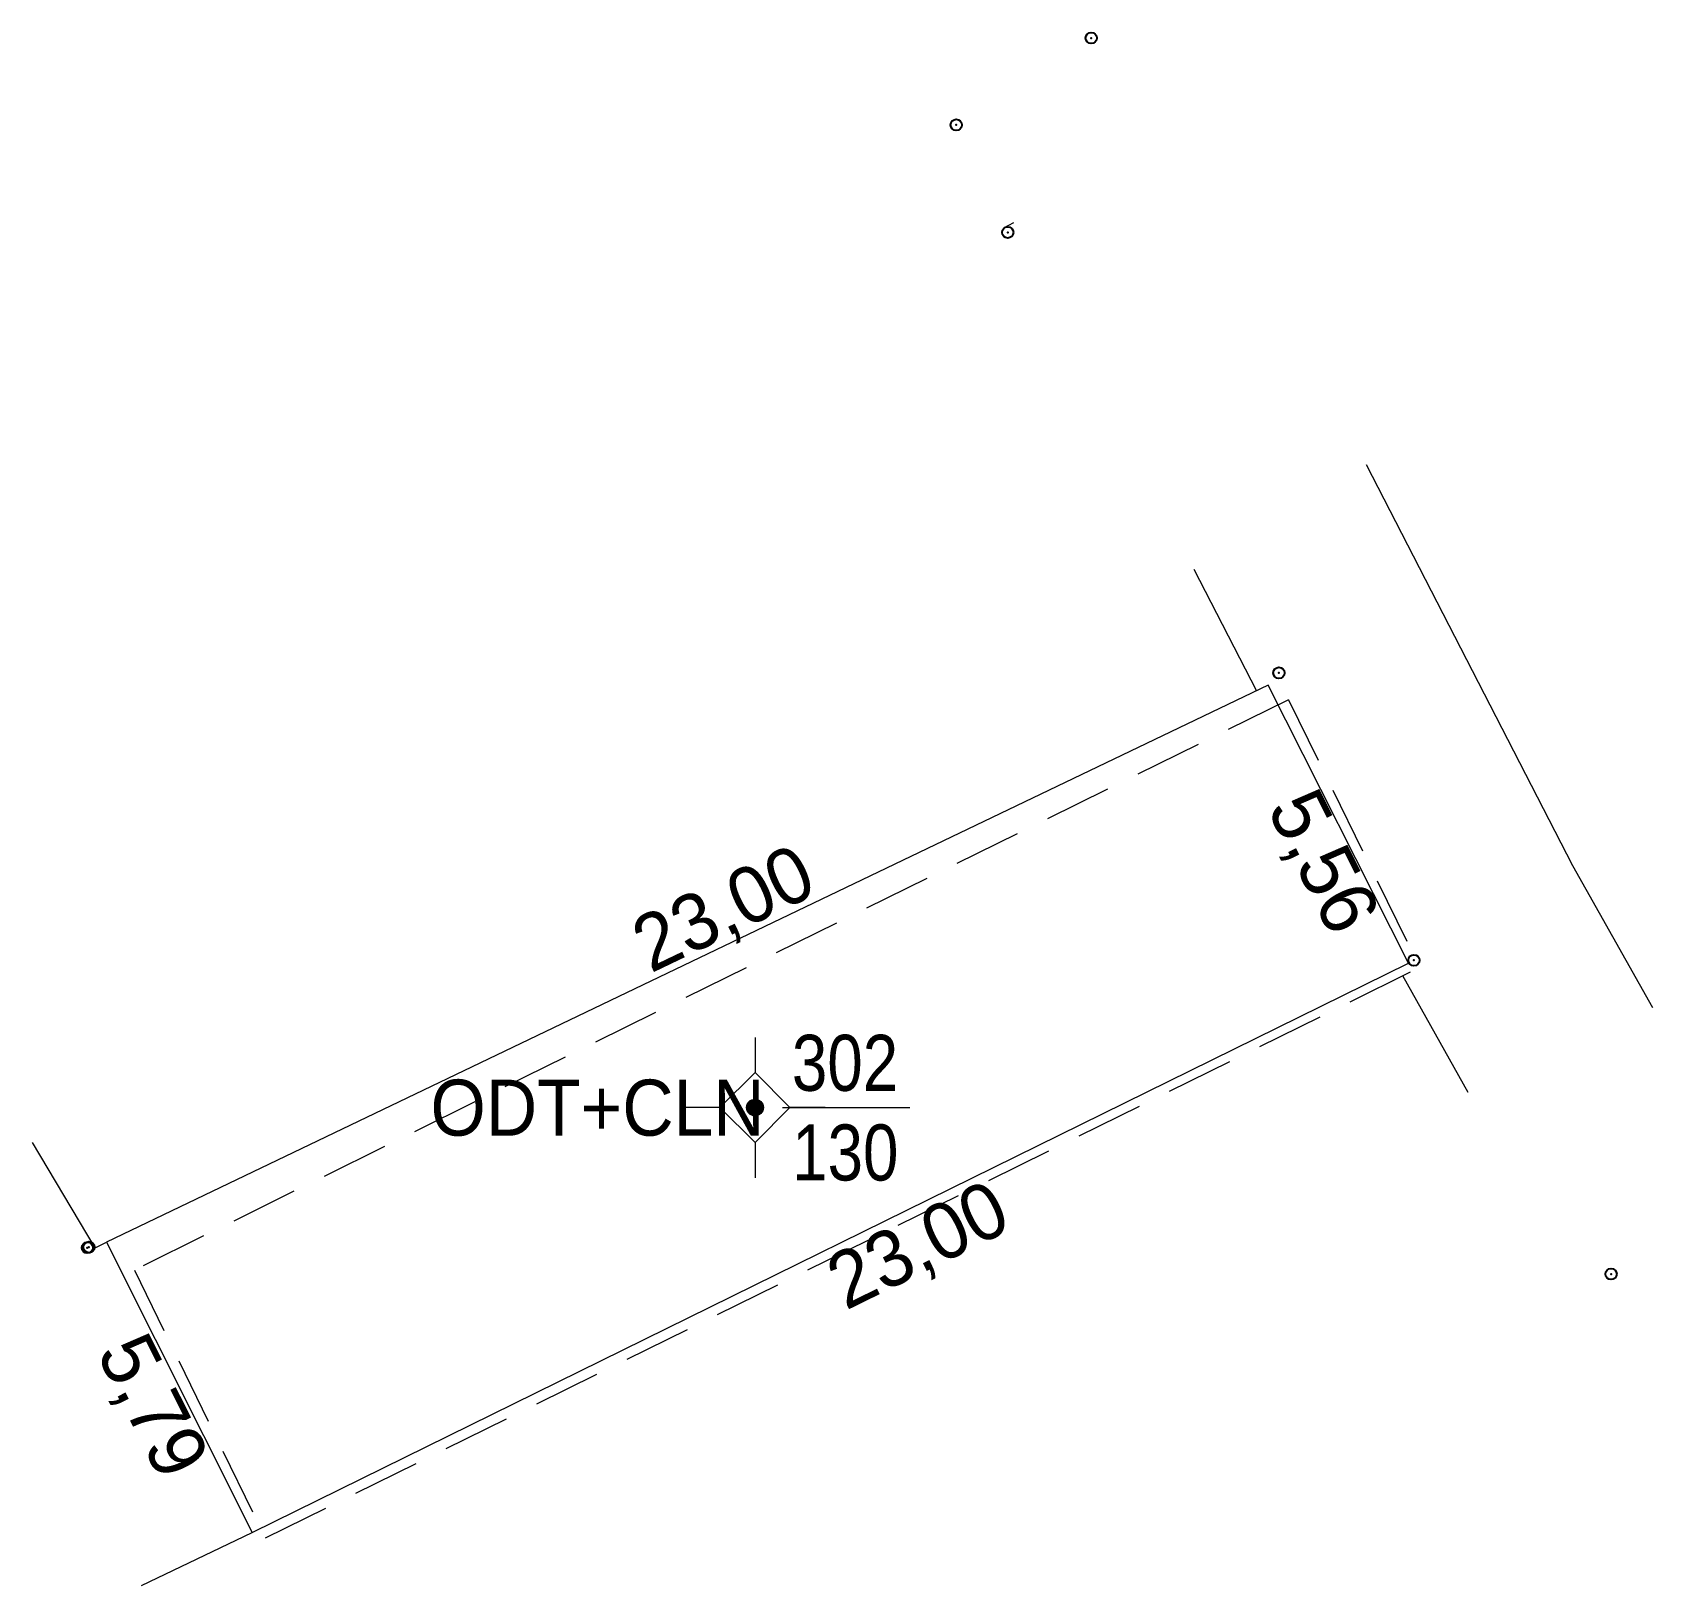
# Model space of a CAD drawing. Header units: metres. Extents: x 551468.3 to 551497.2, y 1839186.6 to 1839214.3.
import ezdxf
from ezdxf.enums import TextEntityAlignment as Align

# ---------------------------------------------------------------- set-up
doc = ezdxf.new("R2010")
doc.units = ezdxf.units.M
doc.header["$LTSCALE"] = 0.4
doc.header["$PDMODE"] = 32
doc.header["$PDSIZE"] = 0.2
doc.linetypes.add('MEDIUM_DASHED', pattern=[4.5, 3, -1.5])
for name, color, linetype, lineweight in [('1', 7, 'Continuous', 13), ('10', 7, 'Continuous', 13), ('11', 7, 'Continuous', 13), ('13', 7, 'Continuous', 13), ('29', 7, 'MEDIUM_DASHED', 13)]:
    doc.layers.add(name, color=color, linetype=linetype, lineweight=lineweight)
for name, color, linetype in [('2', 7, 'Continuous'), ('4', 7, 'Continuous'), ('7', 7, 'Continuous')]:
    doc.layers.add(name, color=color, linetype=linetype)

msp = doc.modelspace()

# ---------------------------------------------------------------- hatches: boundary and pattern name
at = {"layer": '11'}
msp.add_hatch(color=256, dxfattribs=at).paths.add_polyline_path([(551481.3774, 1839195.1212, 1), (551481.0774, 1839195.1212, 1)])

# ---------------------------------------------------------------- linework, layer by layer
at = {"layer": '1'}
for p, q in [((551489.06, 1839204.73), (551490.18, 1839202.56)), ((551493.96, 1839195.39), (551492.79, 1839197.47)), ((551469.45, 1839192.62), (551468.33, 1839194.5)), ((551469.45, 1839192.62), (551469.65, 1839192.72)), ((551470.28, 1839186.59), (551472.25, 1839187.54))]:
    msp.add_line(p, q, dxfattribs=at)
msp.add_lwpolyline([(551492.14, 1839206.6), (551495.82, 1839199.44), (551497.25, 1839196.91)], dxfattribs=at)
at = {"layer": '10'}
msp.add_lwpolyline([(551469.65, 1839192.72), (551472.25, 1839187.54), (551492.89, 1839197.7), (551490.39, 1839202.66)], close=True, dxfattribs=at)
at = {"layer": '11'}
for p, q in [((551481.23, 1839196.37), (551481.23, 1839195.75)), ((551480.6, 1839195.12), (551479.98, 1839195.12)), ((551482.48, 1839195.12), (551481.85, 1839195.12)), ((551481.23, 1839194.5), (551481.23, 1839193.87))]:
    msp.add_line(p, q, dxfattribs=at)
msp.add_lwpolyline([(551481.23, 1839195.75), (551480.6, 1839195.12), (551481.23, 1839194.5), (551481.85, 1839195.12)], close=True, dxfattribs=at)
msp.add_circle((551481.2274, 1839195.1212), 0.15, dxfattribs=at)
at = {"layer": '13'}
msp.add_line((551481.72, 1839195.12), (551483.99, 1839195.12), dxfattribs=at)
at = {"layer": '29'}
for p, q in [((551485.67, 1839210.82), (551485.85, 1839210.92)), ((551490.75, 1839202.4), (551493.09, 1839197.62)), ((551472.49, 1839187.44), (551493.09, 1839197.62))]:
    msp.add_line(p, q, dxfattribs=at)
msp.add_lwpolyline([(551490.75, 1839202.4), (551470.15, 1839192.22), (551472.42, 1839187.58)], dxfattribs=at)
at = {"layer": '7'}
for p in [(551487.23, 1839214.21), (551484.82, 1839212.66), (551485.74, 1839210.74), (551490.58, 1839202.88), (551492.99, 1839197.75), (551469.31, 1839192.62), (551469.34, 1839192.63), (551496.51, 1839192.15)]:
    msp.add_point(p, dxfattribs=at)

# ---------------------------------------------------------------- texts
at = {"layer": '10'}
for s, rotation, p in [('5,56', 296.704, (551490.9414, 1839199.2947)), ('23,00', 25.618, (551480.8738, 1839198.2355)), ('23,00', 26.197, (551484.3493, 1839192.2324)), ('5,79', 296.666, (551470.048, 1839189.5794))]:
    msp.add_text(s, height=1, rotation=rotation, dxfattribs=at).set_placement(p, align=Align.CENTER)
at = {"layer": '13', "width": 0.85}
msp.add_text('302', height=1, dxfattribs=at).set_placement((551482.835, 1839195.42), align=Align.CENTER)
at = {"layer": '2', "width": 0.95}
msp.add_text('ODT+CLN', height=1, dxfattribs=at).set_placement((551481.4, 1839194.62), align=Align.RIGHT)
at = {"layer": '4', "width": 0.85}
msp.add_text('130', height=1, dxfattribs=at).set_placement((551482.84, 1839193.82), align=Align.CENTER)

doc.saveas('drawing.dxf')
